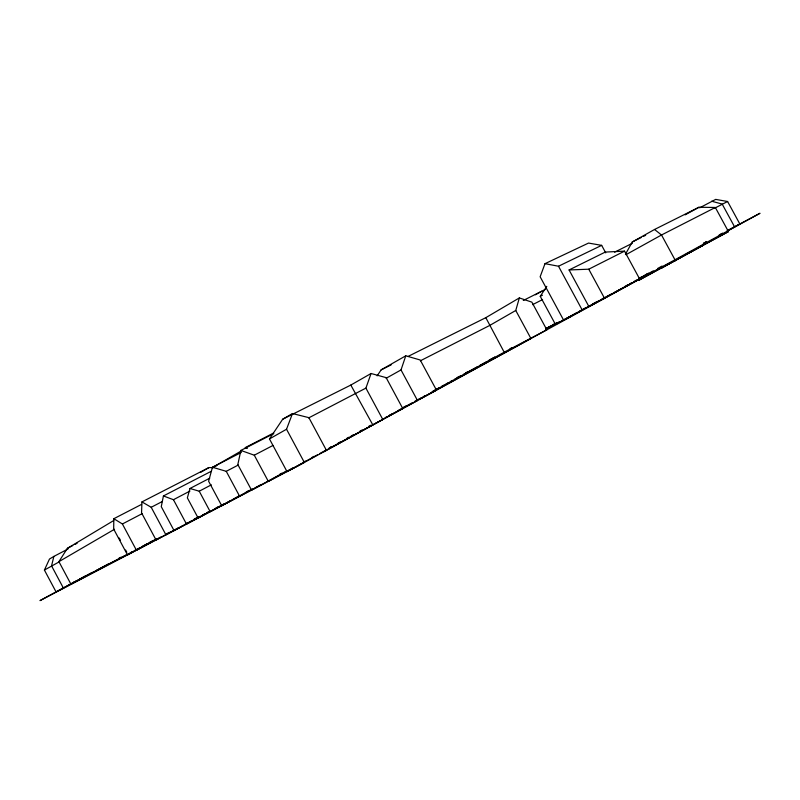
<?xml version="1.0" encoding="UTF-8"?>
<svg xmlns="http://www.w3.org/2000/svg" width="800" height="800" viewBox="0 0 800 800"><rect width="100%" height="100%" fill="white"/><g stroke="black" fill="none" stroke-linecap="round" stroke-linejoin="round"><path stroke-width="1.2" d="M141.57 504.39L113.83 518.71L113.67 529.04L127.5 554.93L157.07 538.82M213.59 467.57L208.91 467.58L141.95 501.9L141.56 512.87L156.06 540.01L178.83 527.59M211.17 471.33L163.42 495.96L161.27 506.66L174.07 530.61L200.26 516.3M273.79 433.57L240.86 450.43L237.83 464.56L251.55 490.16L286.58 470.97M67.97 549.02L53.85 556.41L51.56 565.88L63.39 588.08L90.83 573.18M241.33 452.43L212.48 467.25L208.61 481.23L221.72 505.71L252.61 489.18M209.75 478.19L189.98 488.48L187.36 497.89L198.14 518.04L224.45 503.65M420.38 360.78L489.72 325.44L515.76 310.48L519.35 297.93L531.86 302.14L546.84 329.83L504.62 351.99M386.13 378.28L401.02 369.93L405.77 355.81L420.21 359.99L436.48 390.17L418.81 399.53L530.93 338.53L515.76 310.48M308.62 417.93L365.91 388.12L371.06 373.5L386.13 377.64L402.8 408.59L328.28 448.89M605.73 252.86L601.66 245.36L588.55 243.07L545 263.67L540.14 276.76L563.64 320.18L624.33 287.15M286.53 429.24L304.34 462.42L286.99 471.56L269.47 438.93L286.53 429.24L292.48 413.54L308.88 417.66L326.43 450.34L323.93 451.66L382.81 419.51L365.91 388.12M63.39 588.08L56.05 591.9L44.41 570.06L49.47 559.05L53.85 556.41M625.44 254.27L632.27 241.97L654.54 229.48L698.97 207.25L715.33 207.48L728.45 231.61L638.51 280.44L667.61 264.39M138.84 548.49L70.91 584.14L58.92 561.65L67.33 548.38L113.74 520.53M570.29 316.53L555.44 324.41L540.24 296.32L546.79 286.35M269.47 438.93L282.7 419.21L292.48 413.54M377.14 375.85L381.15 369.86L405.77 355.81M407.87 356.53L485.81 317.67L519.35 297.93M44.41 570.06L59.29 561.8M58.92 561.65L114.52 529.25M200.41 472.5L208.91 467.58M212.24 467.69L240.96 451.14M282.7 419.21L350.81 385.07L371.06 373.5M726.93 231.06L739.84 224L727.6 201.5L715.69 199.39L699.68 207.82M535.4 294.78L541.77 291.2M625.95 254.7L661.51 234.99L715.33 207.48M686.94 254.01L661.15 268.25L703.31 245.18L689.09 252.82M685.12 214.87L698.97 207.25M604.55 298.33L639.65 279L624.54 251.14L605.3 252.07L569.08 269.96L588.93 306.62L604.55 298.33L588.76 269.2L569.08 269.96M674.08 260.82L676.24 259.63M714.52 208.26L727.6 201.5M546.29 328.38L550.64 326M552.82 324.8L554.99 323.61M457.29 377.5L459.46 376.31M465.99 372.73L468.17 371.53M545.73 328.97L557.01 322.79L551.55 325.69M293.36 467.68L268.33 481.39L254.28 455.2L240.86 450.43M303.16 462.31L305.33 461.12M311.86 457.54L314.04 456.35M329.27 448L331.45 446.81L329.36 447.91M338.01 443.21L340.2 442.01M346.76 438.42L348.95 437.22M351.14 436.02L353.32 434.82M359.89 431.22L362.07 430.02M368.63 426.42L370.82 425.23M403.63 407.24L405.82 406.04M433.02 391.12L439.52 387.55M441.69 386.36L443.86 385.17M446.02 383.98L448.19 382.79M450.36 381.6L452.52 380.42M454.69 379.23L461.19 375.66M463.36 374.47L477.45 366.74M479.62 365.55L486.12 361.98M488.29 360.79L494.79 357.22M545.89 329.17L558.94 322M286.99 471.56L317.42 454.86M319.59 453.66L326.11 450.08M385.17 417.66L387.34 416.47M389.52 415.27L391.69 414.08M398.2 410.5L412.32 402.74M414.49 401.54L421.01 397.96M423.18 396.77L425.35 395.57M431.87 391.99L503.53 352.59M639 278.5L644.31 275.59M646.43 274.42L648.55 273.26L644.73 275.16M555.44 324.41L577.23 312.44M579.41 311.24L585.95 307.65M638.97 278.42L641.07 277.26M629.43 283.99L631.61 282.79M633.78 281.6L637.05 279.8M639.22 278.61L653.36 270.84M657.72 268.45L662.07 266.06M563.64 320.18L599.51 300.46M185.34 524.03L187.51 522.85M194.01 519.3L198.35 516.93M183.49 525.28L165.94 534.85L151.2 507.28L141.95 501.9M185.68 524.08L192.26 520.49M194.45 519.29L196.64 518.09M202.44 515.11L204.62 513.92M206.8 512.73L208.99 511.54M209.37 511.62L186.51 524.12L173.45 499.7L163.42 495.96M215.9 508.05L218.08 506.86M230.94 500.4L210.22 511.74L199.23 491.21L189.98 488.48M233.12 499.21L239.67 495.63M246.21 492.05L248.39 490.85M221.72 505.71L252.29 488.98M254.78 488L261.27 484.45M279.66 474.39L281.82 473.2M138.06 548.72L140.18 547.57M142.29 546.42L147.57 543.55M149.69 542.39L151.8 541.24M141.01 547.3L155.15 539.6M160.56 537.12L136.44 550.26L122.4 523.98L113.83 518.71M167.14 533.53L169.33 532.34M77.33 580.34L40 600.61L297.41 466.21L760 213.28L727.41 230.6M79.52 579.15L86.11 575.57M70.91 584.14L93.94 571.63M109.04 563.57L95.04 571.18L125.93 555.06M703.33 243.53L706.6 241.79M703.82 243.41L706.02 242.23M719.23 235.18L722.53 233.42M685.97 254.31L688.15 253.15M690.33 251.98L692.51 250.82M694.68 249.66L728.45 231.61M703.85 243.12L706.05 241.95M719.27 234.93L722.57 233.18M625.14 286.29L628.34 284.58M547.18 328.02L549.36 326.85M592.44 304.1L596.61 301.88M601.83 299.11L604.96 297.44M606 296.89L611.39 294.02M613.55 292.88L639.65 279M388.41 415.95L417.51 400.54L401.02 369.93M199.23 491.21L211.33 484.85M510 348.72L512.17 347.58M489.32 360.01L494.77 357.15M67.33 548.38L72.77 545.54M74.94 544.41L77.12 543.27M122.4 523.98L142.31 513.58M212.48 467.25L226.25 471.32L238.27 465.04M173.45 499.7L189.93 491.08M151.2 507.28L162.28 501.52M254.28 455.2L272.98 445.45M118.79 558.35L120.98 557.21M130.34 552.75L132.55 551.6M134.75 550.45L136.96 549.3M72.93 582.73L74.61 581.86M273.47 433.1L245.16 447.65L247.31 448.49M212.34 467.84L216.72 465.58M532.63 304.65L542.57 299.56M540.24 296.32L542.46 295.2M588.76 269.2L624.54 251.14M614.59 252.19L632.36 243.27M523.28 300.48L545.49 289.33M632.27 241.97L641.19 237.52M643.42 236.41L645.66 235.3M381.15 369.86L391.17 364.86M545 263.67L558.5 266.23L601.66 245.36M711.62 201.21L722.17 204.06L734.63 226.95M654.54 229.48L661.51 234.99L675.52 260.78M350.81 385.07L372.78 424.82M558.5 266.23L582.34 310.25M504.33 352.48L485.81 317.67M226.25 471.32L239.63 496.29M119.2 538L120.37 540.19M125.62 550.03L126.79 552.22"/></g></svg>
